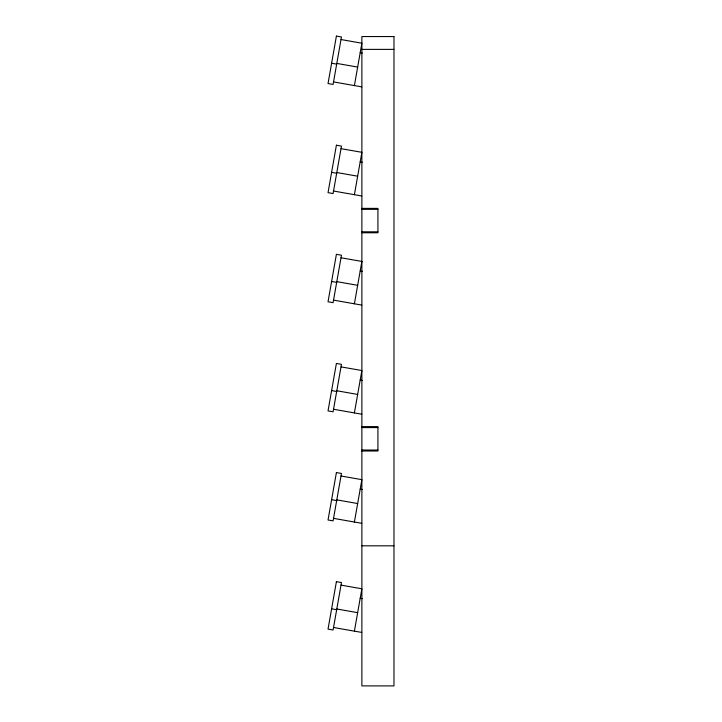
<?xml version="1.0" encoding="UTF-8"?>
<svg xmlns="http://www.w3.org/2000/svg" width="722" height="722" viewBox="0 0 722 722"><rect width="100%" height="100%" fill="white"/><g stroke="black" fill="none" stroke-linecap="round" stroke-linejoin="round"><path stroke-width="1.08" d="M354.394 194.705L361.875 152.315L341.01 148.66M354.394 303.818L361.875 261.427M354.394 412.93L361.875 370.539L341.01 366.884M354.394 522.051L361.875 479.661L341.01 475.997M361.875 49.385L393.968 49.385M361.875 208.387L377.922 208.387L377.922 232.773L361.875 232.773M361.875 209.344L377.922 209.344M361.875 231.816L377.922 231.816M361.875 426.612L377.922 426.612L377.922 451.006L361.875 451.006M361.875 427.577L377.922 427.577M361.875 450.041L377.922 450.041M361.875 545.814L393.968 545.814M341.01 39.539L361.866 43.221L354.394 85.584L333.537 81.911M360.197 52.679L362.309 53.049M336.804 63.41L357.661 67.092M331.615 63.247L336.669 64.141M354.403 85.566L361.776 86.866M360.197 161.791L362.309 162.17M336.804 172.531L357.661 176.204M331.615 172.359L336.669 173.253M333.537 191.023L361.776 195.978M341.01 257.772L361.866 261.445M360.197 270.912L362.309 271.282M336.804 281.643L357.661 285.316M331.615 281.481L336.669 282.374M333.537 300.135L361.776 305.099M360.197 380.025L362.309 380.395M336.804 390.755L357.661 394.438M331.615 390.593L336.669 391.486M333.537 409.257L361.776 414.211M360.197 489.137L362.309 489.507M336.804 499.868L357.661 503.55M331.615 499.705L336.669 500.599M333.537 518.369L361.776 523.324M341.01 585.118L361.866 588.791L354.394 631.163L333.537 627.481M360.197 598.249L362.309 598.628M336.804 608.989L357.661 612.662M331.615 608.827L336.669 609.711M354.403 631.136L361.776 632.436M336.398 36.1L328.032 83.544L333.095 84.438L341.461 36.993L336.398 36.1M336.398 145.212L328.032 192.666L333.095 193.55L341.461 146.106L336.398 145.212M336.398 254.334L328.032 301.778L333.095 302.671L341.461 255.218L336.398 254.334M336.398 363.446L328.032 410.89L333.095 411.784L341.461 364.339L336.398 363.446M336.398 472.558L328.032 520.002L333.095 520.896L341.461 473.452L336.398 472.558M336.398 581.67L328.032 629.124L333.095 630.008L341.461 582.564L336.398 581.67M393.968 36.551L361.875 36.551L361.875 685.9L393.968 685.9L393.968 36.551"/></g></svg>
